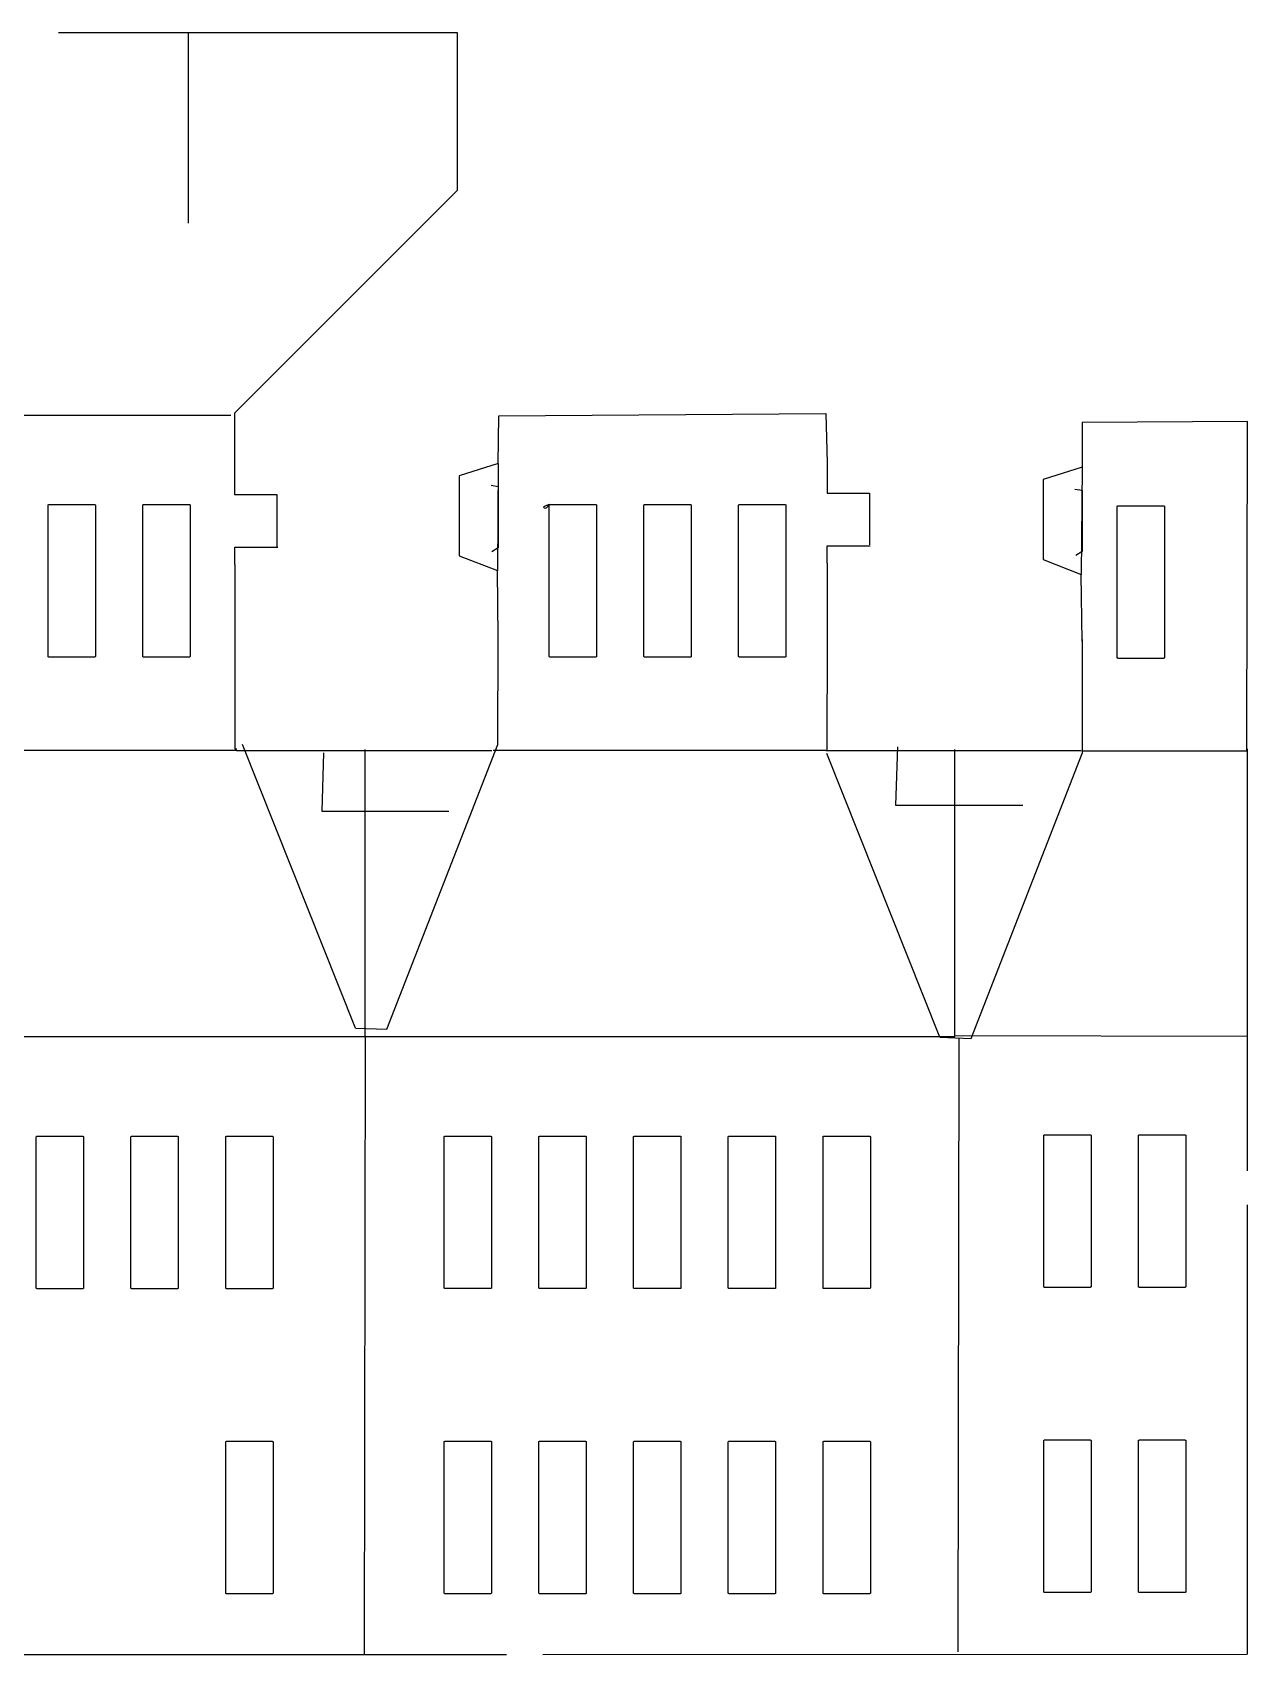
# Model space of a CAD drawing. Extents: x 11 to 257, y 14 to 184.
# Drawn here: x 131 to 257.3, y 14.2 to 182.8 of the extents above; entities that cross this region are included whole.
import ezdxf

# ---------------------------------------------------------------- set-up
doc = ezdxf.new("R2010")
doc.units = 0
doc.layers.add('columnated', color=7, linetype='CONTINUOUS')

msp = doc.modelspace()

# ---------------------------------------------------------------- linework, layer by layer
at = {"layer": 'columnated', "color": 7}
for points in [[(133.72333, 182.816183), (175.13988, 182.816183)], [(147.18657, 182.828085), (147.18657, 163.009083)], [(175.13988, 182.816183), (175.13988, 166.390939), (152.02288, 143.273934)], [(152.02288, 143.273934), (152.02288, 137.957592)], [(179.42502, 138.041196), (179.49032, 142.99064), (213.45684, 143.216787), (213.60362, 138.115488)], [(257.22922, 108.10194), (257.28622, 142.405865), (240.10975, 142.295759), (240.10875, 137.657767)], [(152.02288, 137.957592), (152.02288, 134.804902), (156.42261, 134.804902), (156.42261, 129.407002)], [(179.42502, 138.041197), (175.3605, 136.748961), (175.3605, 128.435991), (179.3243, 126.894513)], [(213.60362, 138.115489), (213.60362, 134.962799), (218.00335, 134.962799), (218.00335, 129.564899)], [(240.10875, 137.657767), (236.04423, 136.365531), (236.04423, 128.052561), (240.00803, 126.511083)], [(179.42538, 135.592853), (178.67007, 135.728129)], [(179.42538, 135.592853), (179.42538, 129.261782)], [(240.10911, 135.209423), (239.35379, 135.344699)], [(240.10911, 135.209423), (240.10911, 128.878352)], [(132.63246, 118.003784), (132.63246, 133.672157)], [(132.725875, 133.765572), (137.460591, 133.765572)], [(137.554006, 133.672157), (137.554006, 118.003784)], [(142.47557, 118.003784), (142.47557, 133.672157)], [(142.568985, 133.765572), (147.303701, 133.765572)], [(147.397116, 133.672157), (147.397116, 118.003784)], [(184.71083, 118.002899), (184.71083, 133.671272)], [(184.804245, 133.764687), (189.538961, 133.764687)], [(189.632375, 133.671272), (189.632375, 118.002899)], [(194.55392, 118.002899), (194.55392, 133.671272)], [(194.647335, 133.764687), (199.382051, 133.764687)], [(199.475466, 133.671272), (199.475466, 118.002899)], [(204.39703, 118.002899), (204.39703, 133.671272)], [(204.490445, 133.764687), (209.225161, 133.764687)], [(209.318576, 133.671272), (209.318576, 118.002899)], [(243.74274, 117.873863), (243.74274, 133.542236)], [(243.836155, 133.635651), (248.570871, 133.635651)], [(248.664286, 133.542236), (248.664286, 117.873863)], [(152.0276, 127.520539), (152.0276, 129.327866)], [(152.0276, 129.327866), (156.50047, 129.327866)], [(179.42538, 129.261781), (178.76158, 128.86479)], [(213.60834, 127.678436), (213.60834, 129.485763)], [(213.60834, 129.485763), (218.08121, 129.485763)], [(240.10911, 128.87835), (239.44531, 128.48136)], [(152.0276, 127.520539), (152.0276, 108.36838), (152.23806, 108.36838)], [(179.41876, 119.961559), (179.32426, 126.894513)], [(213.60834, 127.678436), (213.60634, 120.029771)], [(240.10249, 119.578129), (240.00799, 126.511083)], [(179.37909, 108.83633), (179.41879, 119.961558)], [(213.60587, 120.029771), (213.57737, 108.14558)], [(240.10358, 119.733151), (240.10058, 107.8852)], [(137.460591, 117.910369), (132.725875, 117.910369)], [(147.303701, 117.910369), (142.568985, 117.910369)], [(189.538961, 117.909484), (184.804245, 117.909484)], [(199.382051, 117.909484), (194.647335, 117.909484)], [(209.225161, 117.909484), (204.490445, 117.909484)], [(248.570871, 117.780448), (243.836155, 117.780448)], [(152.21576, 108.20321), (178.74598, 108.20321)], [(161.25839, 107.97332), (161.08224, 101.90049), (174.29328, 101.90049)], [(165.59132, 78.479), (165.59132, 108.31332)], [(213.47883, 108.20322), (240.00905, 108.20322)], [(220.89638, 108.59618), (220.72024, 102.52334), (233.93128, 102.52334)], [(226.85439, 78.47901), (226.85439, 108.31333)], [(257.26024, 108.36232), (257.26024, 78.47901)], [(164.58757, 79.36288), (167.8294, 79.23393)], [(225.30907, 78.41175), (228.55089, 78.2828)], [(257.26024, 78.47901), (257.26024, 64.51081)], [(131.40564, 52.363176), (131.40564, 68.031555)], [(131.499055, 68.12497), (136.233772, 68.12497)], [(136.327187, 68.031555), (136.327187, 52.363176)], [(141.24875, 52.363176), (141.24875, 68.031555)], [(141.342165, 68.12497), (146.076882, 68.12497)], [(146.170297, 68.031555), (146.170297, 52.363176)], [(151.09183, 52.363176), (151.09183, 68.031555)], [(151.185245, 68.12497), (155.919962, 68.12497)], [(156.013377, 68.031555), (156.013377, 52.363176)], [(173.79773, 52.374236), (173.79773, 68.042615)], [(173.891145, 68.13603), (178.625862, 68.13603)], [(178.719277, 68.042615), (178.719277, 52.374236)], [(183.64082, 52.374236), (183.64082, 68.042615)], [(183.734235, 68.13603), (188.468952, 68.13603)], [(188.562367, 68.042615), (188.562367, 52.374236)], [(193.48393, 52.374236), (193.48393, 68.042615)], [(193.577345, 68.13603), (198.312062, 68.13603)], [(198.405477, 68.042615), (198.405477, 52.374236)], [(203.32703, 52.374236), (203.32703, 68.042615)], [(203.420445, 68.13603), (208.155162, 68.13603)], [(208.248577, 68.042615), (208.248577, 52.374236)], [(213.17009, 52.374236), (213.17009, 68.042615)], [(213.263505, 68.13603), (217.998222, 68.13603)], [(218.091637, 68.042615), (218.091637, 52.374236)], [(236.11069, 52.503216), (236.11069, 68.171595)], [(236.204105, 68.26501), (240.938822, 68.26501)], [(241.032237, 68.171595), (241.032237, 52.503216)], [(245.95372, 52.503216), (245.95372, 68.171595)], [(246.047135, 68.26501), (250.781852, 68.26501)], [(250.875267, 68.171595), (250.875267, 52.503216)], [(257.26022, 60.97148), (257.26024, 14.28264)], [(136.233772, 52.269761), (131.499055, 52.269761)], [(146.076882, 52.269761), (141.342165, 52.269761)], [(155.919962, 52.269761), (151.185245, 52.269761)], [(178.625862, 52.280821), (173.891145, 52.280821)], [(188.468952, 52.280821), (183.734235, 52.280821)], [(198.312062, 52.280821), (193.577345, 52.280821)], [(208.155162, 52.280821), (203.420445, 52.280821)], [(217.998222, 52.280821), (213.263505, 52.280821)], [(240.938822, 52.409801), (236.204105, 52.409801)], [(250.781852, 52.409801), (246.047135, 52.409801)], [(151.09181, 20.652756), (151.09181, 36.321135)], [(151.185225, 36.41455), (155.919942, 36.41455)], [(156.013357, 36.321135), (156.013357, 20.652756)], [(173.79773, 20.663816), (173.79773, 36.332195)], [(173.891145, 36.42561), (178.625862, 36.42561)], [(178.719277, 36.332195), (178.719277, 20.663816)], [(183.64082, 20.663816), (183.64082, 36.332195)], [(183.734235, 36.42561), (188.468952, 36.42561)], [(188.562367, 36.332195), (188.562367, 20.663816)], [(193.48392, 20.663816), (193.48392, 36.332195)], [(193.577335, 36.42561), (198.312052, 36.42561)], [(198.405467, 36.332195), (198.405467, 20.663816)], [(203.32701, 20.663816), (203.32701, 36.332195)], [(203.420425, 36.42561), (208.155142, 36.42561)], [(208.248557, 36.332195), (208.248557, 20.663816)], [(213.1701, 20.663816), (213.1701, 36.332195)], [(213.263515, 36.42561), (217.998232, 36.42561)], [(218.091647, 36.332195), (218.091647, 20.663816)], [(236.1107, 20.792816), (236.1107, 36.461195)], [(236.204115, 36.55461), (240.938832, 36.55461)], [(241.032247, 36.461195), (241.032247, 20.792816)], [(245.95372, 20.792816), (245.95372, 36.461195)], [(246.047135, 36.55461), (250.781852, 36.55461)], [(250.875267, 36.461195), (250.875267, 20.792816)], [(155.919942, 20.559341), (151.185225, 20.559341)], [(178.625862, 20.570401), (173.891145, 20.570401)], [(188.468952, 20.570401), (183.734235, 20.570401)], [(198.312052, 20.570401), (193.577335, 20.570401)], [(208.155142, 20.570401), (203.420425, 20.570401)], [(217.998232, 20.570401), (213.263515, 20.570401)], [(240.938832, 20.699401), (236.204115, 20.699401)], [(250.781852, 20.699401), (246.047135, 20.699401)], [(42.966663, 14.24974), (180.26329, 14.27084)], [(184.0455, 14.27139), (257.26024, 14.28259)]]:
    msp.add_lwpolyline(points, dxfattribs=at)
at = {"layer": 'columnated', "color": 1}
for points in [[(118.12871, 143.048268), (151.61445, 143.048268)], [(179.42502, 138.041197), (179.3243, 126.894513)], [(240.10875, 137.657767), (240.00803, 126.511083)], [(152.21576, 108.20321), (117.61555, 108.20324)], [(164.58757, 79.36288), (152.83157, 108.84318)], [(167.8294, 79.23393), (179.37909, 108.83633)], [(213.47883, 108.20322), (178.87862, 108.20326)], [(225.30907, 78.41175), (213.55307, 107.89206)], [(257.29182, 108.14555), (240.13145, 108.14558)], [(228.55089, 78.2828), (240.10058, 107.8852)], [(43.065162, 78.47902), (226.85439, 78.47901)], [(165.59132, 78.479), (165.49282, 14.24971)], [(257.26024, 78.47901), (226.85441, 78.53661)], [(227.29041, 78.23121), (227.19191, 14.53325)]]:
    msp.add_lwpolyline(points, dxfattribs=at)
at = {"layer": 'columnated', "color": 7}
for points in [[(132.725875, 133.765572)], [(142.568985, 133.765572)], [(184.804245, 133.764687)], [(194.647335, 133.764687)], [(204.490445, 133.764687)], [(243.836155, 133.635651)], [(131.499055, 68.12497)], [(141.342165, 68.12497)], [(151.185245, 68.12497)], [(173.891145, 68.13603)], [(183.734235, 68.13603)], [(193.577345, 68.13603)], [(203.420445, 68.13603)], [(213.263505, 68.13603)], [(236.204105, 68.26501)], [(246.047135, 68.26501)], [(151.185225, 36.41455)], [(173.891145, 36.42561)], [(183.734235, 36.42561)], [(193.577335, 36.42561)], [(203.420425, 36.42561)], [(213.263515, 36.42561)], [(236.204115, 36.55461)], [(246.047135, 36.55461)]]:
    msp.add_lwpolyline(points, close=True, dxfattribs=at)
for points, knots in [([(132.63246, 133.672157), (132.633083, 133.680332), (132.634323, 133.696615), (132.644125, 133.719393), (132.659037, 133.738995), (132.678639, 133.753907), (132.701417, 133.763709), (132.7177, 133.764949), (132.725875, 133.765572)], [0, 0, 0, 0, 0.024454, 0.048705, 0.073158, 0.097612, 0.121863, 0.146317, 0.146317, 0.146317, 0.146317]), ([(137.460591, 133.765572), (137.468766, 133.764949), (137.485048, 133.763709), (137.507827, 133.753907), (137.527429, 133.738995), (137.542341, 133.719393), (137.552142, 133.696615), (137.553383, 133.680332), (137.554005, 133.672157)], [0, 0, 0, 0, 0.024454, 0.048705, 0.073158, 0.097612, 0.121863, 0.146317, 0.146317, 0.146317, 0.146317]), ([(142.47557, 133.672157), (142.476193, 133.680332), (142.477433, 133.696615), (142.487235, 133.719393), (142.502147, 133.738995), (142.521749, 133.753907), (142.544527, 133.763709), (142.56081, 133.764949), (142.568985, 133.765572)], [0, 0, 0, 0, 0.024454, 0.048705, 0.073158, 0.097612, 0.121863, 0.146317, 0.146317, 0.146317, 0.146317]), ([(147.303701, 133.765572), (147.311876, 133.764949), (147.328158, 133.763709), (147.350937, 133.753907), (147.370539, 133.738995), (147.385451, 133.719393), (147.395252, 133.696615), (147.396493, 133.680332), (147.397116, 133.672157)], [0, 0, 0, 0, 0.024454, 0.048705, 0.073158, 0.097612, 0.121863, 0.146317, 0.146317, 0.146317, 0.146317]), ([(184.71058, 133.764692), (184.554898, 133.545051), (184.399216, 133.325409), (183.973597, 133.491749), (184.342089, 133.628221), (184.71058, 133.764692)], [0, 0, 0, 0, 0.633699, 0.633699, 1.267397, 1.267397, 1.267397, 1.267397]), ([(184.71083, 133.671272), (184.711453, 133.679447), (184.712693, 133.69573), (184.722495, 133.718508), (184.737407, 133.73811), (184.757009, 133.753022), (184.779787, 133.762824), (184.79607, 133.764064), (184.804245, 133.764687)], [0, 0, 0, 0, 0.024454, 0.048705, 0.073158, 0.097612, 0.121863, 0.146317, 0.146317, 0.146317, 0.146317]), ([(189.538961, 133.764687), (189.547136, 133.764064), (189.563418, 133.762824), (189.586197, 133.753022), (189.605799, 133.73811), (189.620711, 133.718508), (189.630512, 133.69573), (189.631753, 133.679447), (189.632375, 133.671272)], [0, 0, 0, 0, 0.024454, 0.048705, 0.073158, 0.097612, 0.121863, 0.146317, 0.146317, 0.146317, 0.146317]), ([(194.55392, 133.671272), (194.554543, 133.679447), (194.555783, 133.69573), (194.565585, 133.718508), (194.580497, 133.73811), (194.600099, 133.753022), (194.622877, 133.762824), (194.63916, 133.764064), (194.647335, 133.764687)], [0, 0, 0, 0, 0.024454, 0.048705, 0.073158, 0.097612, 0.121863, 0.146317, 0.146317, 0.146317, 0.146317]), ([(199.382051, 133.764687), (199.390226, 133.764064), (199.406508, 133.762824), (199.429287, 133.753022), (199.448889, 133.73811), (199.463801, 133.718508), (199.473602, 133.69573), (199.474843, 133.679447), (199.475466, 133.671272)], [0, 0, 0, 0, 0.024454, 0.048705, 0.073158, 0.097612, 0.121863, 0.146317, 0.146317, 0.146317, 0.146317]), ([(204.39703, 133.671272), (204.397653, 133.679447), (204.398893, 133.69573), (204.408695, 133.718508), (204.423607, 133.73811), (204.443209, 133.753022), (204.465987, 133.762824), (204.48227, 133.764064), (204.490445, 133.764687)], [0, 0, 0, 0, 0.024454, 0.048705, 0.073158, 0.097612, 0.121863, 0.146317, 0.146317, 0.146317, 0.146317]), ([(209.225161, 133.764687), (209.233336, 133.764064), (209.249618, 133.762824), (209.272397, 133.753022), (209.291999, 133.73811), (209.306911, 133.718508), (209.316712, 133.69573), (209.317953, 133.679447), (209.318576, 133.671272)], [0, 0, 0, 0, 0.024454, 0.048705, 0.073158, 0.097612, 0.121863, 0.146317, 0.146317, 0.146317, 0.146317]), ([(243.74274, 133.542236), (243.743363, 133.550411), (243.744603, 133.566694), (243.754405, 133.589472), (243.769317, 133.609074), (243.788919, 133.623986), (243.811697, 133.633788), (243.82798, 133.635028), (243.836155, 133.635651)], [0, 0, 0, 0, 0.024454, 0.048705, 0.073158, 0.097612, 0.121863, 0.146317, 0.146317, 0.146317, 0.146317]), ([(248.570871, 133.635651), (248.579046, 133.635028), (248.595328, 133.633788), (248.618107, 133.623986), (248.637709, 133.609074), (248.652621, 133.589472), (248.662422, 133.566694), (248.663663, 133.550411), (248.664285, 133.542236)], [0, 0, 0, 0, 0.024454, 0.048705, 0.073158, 0.097612, 0.121863, 0.146317, 0.146317, 0.146317, 0.146317]), ([(132.725875, 117.910369), (132.7177, 117.910992), (132.701417, 117.912232), (132.678639, 117.922034), (132.659037, 117.936946), (132.644125, 117.956548), (132.634323, 117.979326), (132.633083, 117.995609), (132.63246, 118.003784)], [0, 0, 0, 0, 0.024454, 0.048705, 0.073158, 0.097612, 0.121863, 0.146317, 0.146317, 0.146317, 0.146317]), ([(137.554006, 118.003784), (137.553383, 117.995609), (137.552142, 117.979326), (137.542341, 117.956548), (137.527429, 117.936946), (137.507827, 117.922034), (137.485048, 117.912232), (137.468766, 117.910992), (137.460591, 117.910369)], [0, 0, 0, 0, 0.024454, 0.048705, 0.073158, 0.097612, 0.121863, 0.146317, 0.146317, 0.146317, 0.146317]), ([(142.568985, 117.910369), (142.56081, 117.910992), (142.544527, 117.912232), (142.521749, 117.922034), (142.502147, 117.936946), (142.487235, 117.956548), (142.477433, 117.979326), (142.476193, 117.995609), (142.47557, 118.003784)], [0, 0, 0, 0, 0.024454, 0.048705, 0.073158, 0.097612, 0.121863, 0.146317, 0.146317, 0.146317, 0.146317]), ([(147.397116, 118.003784), (147.396493, 117.995609), (147.395252, 117.979326), (147.385451, 117.956548), (147.370539, 117.936946), (147.350937, 117.922034), (147.328158, 117.912232), (147.311876, 117.910992), (147.303701, 117.910369)], [0, 0, 0, 0, 0.024454, 0.048705, 0.073158, 0.097612, 0.121863, 0.146317, 0.146317, 0.146317, 0.146317]), ([(184.804245, 117.909484), (184.79607, 117.910107), (184.779787, 117.911347), (184.757009, 117.921149), (184.737407, 117.936061), (184.722495, 117.955663), (184.712693, 117.978441), (184.711453, 117.994724), (184.71083, 118.002899)], [0, 0, 0, 0, 0.024454, 0.048705, 0.073158, 0.097612, 0.121863, 0.146317, 0.146317, 0.146317, 0.146317]), ([(189.632375, 118.002899), (189.631753, 117.994724), (189.630512, 117.978441), (189.620711, 117.955663), (189.605799, 117.936061), (189.586197, 117.921149), (189.563418, 117.911347), (189.547136, 117.910107), (189.538961, 117.909484)], [0, 0, 0, 0, 0.024454, 0.048705, 0.073158, 0.097612, 0.121863, 0.146317, 0.146317, 0.146317, 0.146317]), ([(194.647335, 117.909484), (194.63916, 117.910107), (194.622877, 117.911347), (194.600099, 117.921149), (194.580497, 117.936061), (194.565585, 117.955663), (194.555783, 117.978441), (194.554543, 117.994724), (194.55392, 118.002899)], [0, 0, 0, 0, 0.024454, 0.048705, 0.073158, 0.097612, 0.121863, 0.146317, 0.146317, 0.146317, 0.146317]), ([(199.475466, 118.002899), (199.474843, 117.994724), (199.473602, 117.978441), (199.463801, 117.955663), (199.448889, 117.936061), (199.429287, 117.921149), (199.406508, 117.911347), (199.390226, 117.910107), (199.382051, 117.909484)], [0, 0, 0, 0, 0.024454, 0.048705, 0.073158, 0.097612, 0.121863, 0.146317, 0.146317, 0.146317, 0.146317]), ([(204.490445, 117.909484), (204.48227, 117.910107), (204.465987, 117.911347), (204.443209, 117.921149), (204.423607, 117.936061), (204.408695, 117.955663), (204.398893, 117.978441), (204.397653, 117.994724), (204.39703, 118.002899)], [0, 0, 0, 0, 0.024454, 0.048705, 0.073158, 0.097612, 0.121863, 0.146317, 0.146317, 0.146317, 0.146317]), ([(209.318576, 118.002899), (209.317953, 117.994724), (209.316712, 117.978441), (209.306911, 117.955663), (209.291999, 117.936061), (209.272397, 117.921149), (209.249618, 117.911347), (209.233336, 117.910107), (209.225161, 117.909484)], [0, 0, 0, 0, 0.024454, 0.048705, 0.073158, 0.097612, 0.121863, 0.146317, 0.146317, 0.146317, 0.146317]), ([(243.836155, 117.780448), (243.82798, 117.781071), (243.811697, 117.782311), (243.788919, 117.792113), (243.769317, 117.807025), (243.754405, 117.826627), (243.744603, 117.849405), (243.743363, 117.865688), (243.74274, 117.873863)], [0, 0, 0, 0, 0.024454, 0.048705, 0.073158, 0.097612, 0.121863, 0.146317, 0.146317, 0.146317, 0.146317]), ([(248.664286, 117.873863), (248.663663, 117.865688), (248.662422, 117.849405), (248.652621, 117.826627), (248.637709, 117.807025), (248.618107, 117.792113), (248.595328, 117.782311), (248.579046, 117.781071), (248.570871, 117.780448)], [0, 0, 0, 0, 0.024454, 0.048705, 0.073158, 0.097612, 0.121863, 0.146317, 0.146317, 0.146317, 0.146317]), ([(131.40564, 68.031555), (131.406263, 68.03973), (131.407503, 68.056013), (131.417305, 68.078791), (131.432217, 68.098393), (131.451819, 68.113305), (131.474597, 68.123107), (131.49088, 68.124347), (131.499055, 68.12497)], [0, 0, 0, 0, 0.024454, 0.048705, 0.073158, 0.097612, 0.121863, 0.146317, 0.146317, 0.146317, 0.146317]), ([(136.233772, 68.12497), (136.241947, 68.124347), (136.25823, 68.123107), (136.281008, 68.113305), (136.30061, 68.098393), (136.315522, 68.078791), (136.325324, 68.056013), (136.326564, 68.03973), (136.327187, 68.031555)], [0, 0, 0, 0, 0.024454, 0.048705, 0.073158, 0.097612, 0.121863, 0.146317, 0.146317, 0.146317, 0.146317]), ([(141.24875, 68.031555), (141.249373, 68.03973), (141.250613, 68.056013), (141.260415, 68.078791), (141.275327, 68.098393), (141.294929, 68.113305), (141.317707, 68.123107), (141.33399, 68.124347), (141.342165, 68.12497)], [0, 0, 0, 0, 0.024454, 0.048705, 0.073158, 0.097612, 0.121863, 0.146317, 0.146317, 0.146317, 0.146317]), ([(146.076882, 68.12497), (146.085057, 68.124347), (146.10134, 68.123107), (146.124118, 68.113305), (146.14372, 68.098393), (146.158632, 68.078791), (146.168434, 68.056013), (146.169674, 68.03973), (146.170297, 68.031555)], [0, 0, 0, 0, 0.024454, 0.048705, 0.073158, 0.097612, 0.121863, 0.146317, 0.146317, 0.146317, 0.146317]), ([(151.09183, 68.031555), (151.092453, 68.03973), (151.093693, 68.056013), (151.103495, 68.078791), (151.118407, 68.098393), (151.138009, 68.113305), (151.160787, 68.123107), (151.17707, 68.124347), (151.185245, 68.12497)], [0, 0, 0, 0, 0.024454, 0.048705, 0.073158, 0.097612, 0.121863, 0.146317, 0.146317, 0.146317, 0.146317]), ([(155.919962, 68.12497), (155.928137, 68.124347), (155.94442, 68.123107), (155.967198, 68.113305), (155.9868, 68.098393), (156.001712, 68.078791), (156.011514, 68.056013), (156.012754, 68.03973), (156.013377, 68.031555)], [0, 0, 0, 0, 0.024454, 0.048705, 0.073158, 0.097612, 0.121863, 0.146317, 0.146317, 0.146317, 0.146317]), ([(173.79773, 68.042615), (173.798353, 68.05079), (173.799593, 68.067073), (173.809395, 68.089851), (173.824307, 68.109453), (173.843909, 68.124365), (173.866687, 68.134167), (173.88297, 68.135407), (173.891145, 68.13603)], [0, 0, 0, 0, 0.024454, 0.048705, 0.073158, 0.097612, 0.121863, 0.146317, 0.146317, 0.146317, 0.146317]), ([(178.625862, 68.13603), (178.634037, 68.135407), (178.65032, 68.134167), (178.673098, 68.124365), (178.6927, 68.109453), (178.707612, 68.089851), (178.717414, 68.067073), (178.718654, 68.05079), (178.719277, 68.042615)], [0, 0, 0, 0, 0.024454, 0.048705, 0.073158, 0.097612, 0.121863, 0.146317, 0.146317, 0.146317, 0.146317]), ([(183.64082, 68.042615), (183.641443, 68.05079), (183.642683, 68.067073), (183.652485, 68.089851), (183.667397, 68.109453), (183.686999, 68.124365), (183.709777, 68.134167), (183.72606, 68.135407), (183.734235, 68.13603)], [0, 0, 0, 0, 0.024454, 0.048705, 0.073158, 0.097612, 0.121863, 0.146317, 0.146317, 0.146317, 0.146317]), ([(188.468952, 68.13603), (188.477127, 68.135407), (188.49341, 68.134167), (188.516188, 68.124365), (188.53579, 68.109453), (188.550702, 68.089851), (188.560504, 68.067073), (188.561744, 68.05079), (188.562367, 68.042615)], [0, 0, 0, 0, 0.024454, 0.048705, 0.073158, 0.097612, 0.121863, 0.146317, 0.146317, 0.146317, 0.146317]), ([(193.48393, 68.042615), (193.484553, 68.05079), (193.485793, 68.067073), (193.495595, 68.089851), (193.510507, 68.109453), (193.530109, 68.124365), (193.552887, 68.134167), (193.56917, 68.135407), (193.577345, 68.13603)], [0, 0, 0, 0, 0.024454, 0.048705, 0.073158, 0.097612, 0.121863, 0.146317, 0.146317, 0.146317, 0.146317]), ([(198.312062, 68.13603), (198.320237, 68.135407), (198.33652, 68.134167), (198.359298, 68.124365), (198.3789, 68.109453), (198.393812, 68.089851), (198.403614, 68.067073), (198.404854, 68.05079), (198.405477, 68.042615)], [0, 0, 0, 0, 0.024454, 0.048705, 0.073158, 0.097612, 0.121863, 0.146317, 0.146317, 0.146317, 0.146317]), ([(203.32703, 68.042615), (203.327653, 68.05079), (203.328893, 68.067073), (203.338695, 68.089851), (203.353607, 68.109453), (203.373209, 68.124365), (203.395987, 68.134167), (203.41227, 68.135407), (203.420445, 68.13603)], [0, 0, 0, 0, 0.024454, 0.048705, 0.073158, 0.097612, 0.121863, 0.146317, 0.146317, 0.146317, 0.146317]), ([(208.155162, 68.13603), (208.163337, 68.135407), (208.17962, 68.134167), (208.202398, 68.124365), (208.222, 68.109453), (208.236912, 68.089851), (208.246714, 68.067073), (208.247954, 68.05079), (208.248577, 68.042615)], [0, 0, 0, 0, 0.024454, 0.048705, 0.073158, 0.097612, 0.121863, 0.146317, 0.146317, 0.146317, 0.146317]), ([(213.17009, 68.042615), (213.170713, 68.05079), (213.171953, 68.067073), (213.181755, 68.089851), (213.196667, 68.109453), (213.216269, 68.124365), (213.239047, 68.134167), (213.25533, 68.135407), (213.263505, 68.13603)], [0, 0, 0, 0, 0.024454, 0.048705, 0.073158, 0.097612, 0.121863, 0.146317, 0.146317, 0.146317, 0.146317]), ([(217.998222, 68.13603), (218.006397, 68.135407), (218.02268, 68.134167), (218.045458, 68.124365), (218.06506, 68.109453), (218.079972, 68.089851), (218.089774, 68.067073), (218.091014, 68.05079), (218.091637, 68.042615)], [0, 0, 0, 0, 0.024454, 0.048705, 0.073158, 0.097612, 0.121863, 0.146317, 0.146317, 0.146317, 0.146317]), ([(236.11069, 68.171595), (236.111313, 68.17977), (236.112553, 68.196053), (236.122355, 68.218831), (236.137267, 68.238433), (236.156869, 68.253345), (236.179647, 68.263147), (236.19593, 68.264387), (236.204105, 68.26501)], [0, 0, 0, 0, 0.024454, 0.048705, 0.073158, 0.097612, 0.121863, 0.146317, 0.146317, 0.146317, 0.146317]), ([(240.938822, 68.26501), (240.946997, 68.264387), (240.96328, 68.263147), (240.986058, 68.253345), (241.00566, 68.238433), (241.020572, 68.218831), (241.030374, 68.196053), (241.031614, 68.17977), (241.032237, 68.171595)], [0, 0, 0, 0, 0.024454, 0.048705, 0.073158, 0.097612, 0.121863, 0.146317, 0.146317, 0.146317, 0.146317]), ([(245.95372, 68.171595), (245.954343, 68.17977), (245.955583, 68.196053), (245.965385, 68.218831), (245.980297, 68.238433), (245.999899, 68.253345), (246.022677, 68.263147), (246.03896, 68.264387), (246.047135, 68.26501)], [0, 0, 0, 0, 0.024454, 0.048705, 0.073158, 0.097612, 0.121863, 0.146317, 0.146317, 0.146317, 0.146317]), ([(250.781852, 68.26501), (250.790027, 68.264387), (250.80631, 68.263147), (250.829088, 68.253345), (250.84869, 68.238433), (250.863602, 68.218831), (250.873404, 68.196053), (250.874644, 68.17977), (250.875267, 68.171595)], [0, 0, 0, 0, 0.024454, 0.048705, 0.073158, 0.097612, 0.121863, 0.146317, 0.146317, 0.146317, 0.146317]), ([(131.499055, 52.269761), (131.49088, 52.270384), (131.474597, 52.271624), (131.451819, 52.281426), (131.432217, 52.296338), (131.417305, 52.31594), (131.407503, 52.338718), (131.406263, 52.355001), (131.40564, 52.363176)], [0, 0, 0, 0, 0.024454, 0.048705, 0.073158, 0.097612, 0.121863, 0.146317, 0.146317, 0.146317, 0.146317]), ([(136.327187, 52.363176), (136.326564, 52.355001), (136.325324, 52.338718), (136.315522, 52.31594), (136.30061, 52.296338), (136.281008, 52.281426), (136.25823, 52.271624), (136.241947, 52.270384), (136.233772, 52.269761)], [0, 0, 0, 0, 0.024454, 0.048705, 0.073158, 0.097612, 0.121863, 0.146317, 0.146317, 0.146317, 0.146317]), ([(141.342165, 52.269761), (141.33399, 52.270384), (141.317707, 52.271624), (141.294929, 52.281426), (141.275327, 52.296338), (141.260415, 52.31594), (141.250613, 52.338718), (141.249373, 52.355001), (141.24875, 52.363176)], [0, 0, 0, 0, 0.024454, 0.048705, 0.073158, 0.097612, 0.121863, 0.146317, 0.146317, 0.146317, 0.146317]), ([(146.170297, 52.363176), (146.169674, 52.355001), (146.168434, 52.338718), (146.158632, 52.31594), (146.14372, 52.296338), (146.124118, 52.281426), (146.10134, 52.271624), (146.085057, 52.270384), (146.076882, 52.269761)], [0, 0, 0, 0, 0.024454, 0.048705, 0.073158, 0.097612, 0.121863, 0.146317, 0.146317, 0.146317, 0.146317]), ([(151.185245, 52.269761), (151.17707, 52.270384), (151.160787, 52.271624), (151.138009, 52.281426), (151.118407, 52.296338), (151.103495, 52.31594), (151.093693, 52.338718), (151.092453, 52.355001), (151.09183, 52.363176)], [0, 0, 0, 0, 0.024454, 0.048705, 0.073158, 0.097612, 0.121863, 0.146317, 0.146317, 0.146317, 0.146317]), ([(156.013377, 52.363176), (156.012754, 52.355001), (156.011514, 52.338718), (156.001712, 52.31594), (155.9868, 52.296338), (155.967198, 52.281426), (155.94442, 52.271624), (155.928137, 52.270384), (155.919962, 52.269761)], [0, 0, 0, 0, 0.024454, 0.048705, 0.073158, 0.097612, 0.121863, 0.146317, 0.146317, 0.146317, 0.146317]), ([(173.891145, 52.280821), (173.88297, 52.281444), (173.866687, 52.282684), (173.843909, 52.292486), (173.824307, 52.307398), (173.809395, 52.327), (173.799593, 52.349778), (173.798353, 52.366061), (173.79773, 52.374236)], [0, 0, 0, 0, 0.024454, 0.048705, 0.073158, 0.097612, 0.121863, 0.146317, 0.146317, 0.146317, 0.146317]), ([(178.719277, 52.374236), (178.718654, 52.366061), (178.717414, 52.349778), (178.707612, 52.327), (178.6927, 52.307398), (178.673098, 52.292486), (178.65032, 52.282684), (178.634037, 52.281444), (178.625862, 52.280821)], [0, 0, 0, 0, 0.024454, 0.048705, 0.073158, 0.097612, 0.121863, 0.146317, 0.146317, 0.146317, 0.146317]), ([(183.734235, 52.280821), (183.72606, 52.281444), (183.709777, 52.282684), (183.686999, 52.292486), (183.667397, 52.307398), (183.652485, 52.327), (183.642683, 52.349778), (183.641443, 52.366061), (183.64082, 52.374236)], [0, 0, 0, 0, 0.024454, 0.048705, 0.073158, 0.097612, 0.121863, 0.146317, 0.146317, 0.146317, 0.146317]), ([(188.562367, 52.374236), (188.561744, 52.366061), (188.560504, 52.349778), (188.550702, 52.327), (188.53579, 52.307398), (188.516188, 52.292486), (188.49341, 52.282684), (188.477127, 52.281444), (188.468952, 52.280821)], [0, 0, 0, 0, 0.024454, 0.048705, 0.073158, 0.097612, 0.121863, 0.146317, 0.146317, 0.146317, 0.146317]), ([(193.577345, 52.280821), (193.56917, 52.281444), (193.552887, 52.282684), (193.530109, 52.292486), (193.510507, 52.307398), (193.495595, 52.327), (193.485793, 52.349778), (193.484553, 52.366061), (193.48393, 52.374236)], [0, 0, 0, 0, 0.024454, 0.048705, 0.073158, 0.097612, 0.121863, 0.146317, 0.146317, 0.146317, 0.146317]), ([(198.405477, 52.374236), (198.404854, 52.366061), (198.403614, 52.349778), (198.393812, 52.327), (198.3789, 52.307398), (198.359298, 52.292486), (198.33652, 52.282684), (198.320237, 52.281444), (198.312062, 52.280821)], [0, 0, 0, 0, 0.024454, 0.048705, 0.073158, 0.097612, 0.121863, 0.146317, 0.146317, 0.146317, 0.146317]), ([(203.420445, 52.280821), (203.41227, 52.281444), (203.395987, 52.282684), (203.373209, 52.292486), (203.353607, 52.307398), (203.338695, 52.327), (203.328893, 52.349778), (203.327653, 52.366061), (203.32703, 52.374236)], [0, 0, 0, 0, 0.024454, 0.048705, 0.073158, 0.097612, 0.121863, 0.146317, 0.146317, 0.146317, 0.146317]), ([(208.248577, 52.374236), (208.247954, 52.366061), (208.246714, 52.349778), (208.236912, 52.327), (208.222, 52.307398), (208.202398, 52.292486), (208.17962, 52.282684), (208.163337, 52.281444), (208.155162, 52.280821)], [0, 0, 0, 0, 0.024454, 0.048705, 0.073158, 0.097612, 0.121863, 0.146317, 0.146317, 0.146317, 0.146317]), ([(213.263505, 52.280821), (213.25533, 52.281444), (213.239047, 52.282684), (213.216269, 52.292486), (213.196667, 52.307398), (213.181755, 52.327), (213.171953, 52.349778), (213.170713, 52.366061), (213.17009, 52.374236)], [0, 0, 0, 0, 0.024454, 0.048705, 0.073158, 0.097612, 0.121863, 0.146317, 0.146317, 0.146317, 0.146317]), ([(218.091637, 52.374236), (218.091014, 52.366061), (218.089774, 52.349778), (218.079972, 52.327), (218.06506, 52.307398), (218.045458, 52.292486), (218.02268, 52.282684), (218.006397, 52.281444), (217.998222, 52.280821)], [0, 0, 0, 0, 0.024454, 0.048705, 0.073158, 0.097612, 0.121863, 0.146317, 0.146317, 0.146317, 0.146317]), ([(236.204105, 52.409801), (236.19593, 52.410424), (236.179647, 52.411664), (236.156869, 52.421466), (236.137267, 52.436378), (236.122355, 52.45598), (236.112553, 52.478758), (236.111313, 52.495041), (236.11069, 52.503216)], [0, 0, 0, 0, 0.024454, 0.048705, 0.073158, 0.097612, 0.121863, 0.146317, 0.146317, 0.146317, 0.146317]), ([(241.032237, 52.503216), (241.031614, 52.495041), (241.030374, 52.478758), (241.020572, 52.45598), (241.00566, 52.436378), (240.986058, 52.421466), (240.96328, 52.411664), (240.946997, 52.410424), (240.938822, 52.409801)], [0, 0, 0, 0, 0.024454, 0.048705, 0.073158, 0.097612, 0.121863, 0.146317, 0.146317, 0.146317, 0.146317]), ([(246.047135, 52.409801), (246.03896, 52.410424), (246.022677, 52.411664), (245.999899, 52.421466), (245.980297, 52.436378), (245.965385, 52.45598), (245.955583, 52.478758), (245.954343, 52.495041), (245.95372, 52.503216)], [0, 0, 0, 0, 0.024454, 0.048705, 0.073158, 0.097612, 0.121863, 0.146317, 0.146317, 0.146317, 0.146317]), ([(250.875267, 52.503216), (250.874644, 52.495041), (250.873404, 52.478758), (250.863602, 52.45598), (250.84869, 52.436378), (250.829088, 52.421466), (250.80631, 52.411664), (250.790027, 52.410424), (250.781852, 52.409801)], [0, 0, 0, 0, 0.024454, 0.048705, 0.073158, 0.097612, 0.121863, 0.146317, 0.146317, 0.146317, 0.146317]), ([(151.09181, 36.321135), (151.092433, 36.32931), (151.093673, 36.345593), (151.103475, 36.368371), (151.118387, 36.387973), (151.137989, 36.402885), (151.160767, 36.412687), (151.17705, 36.413927), (151.185225, 36.41455)], [0, 0, 0, 0, 0.024454, 0.048705, 0.073158, 0.097612, 0.121863, 0.146317, 0.146317, 0.146317, 0.146317]), ([(155.919942, 36.41455), (155.928117, 36.413927), (155.9444, 36.412687), (155.967178, 36.402885), (155.98678, 36.387973), (156.001692, 36.368371), (156.011494, 36.345593), (156.012734, 36.32931), (156.013357, 36.321135)], [0, 0, 0, 0, 0.024454, 0.048705, 0.073158, 0.097612, 0.121863, 0.146317, 0.146317, 0.146317, 0.146317]), ([(173.79773, 36.332195), (173.798353, 36.34037), (173.799593, 36.356653), (173.809395, 36.379431), (173.824307, 36.399033), (173.843909, 36.413945), (173.866687, 36.423747), (173.88297, 36.424987), (173.891145, 36.42561)], [0, 0, 0, 0, 0.024454, 0.048705, 0.073158, 0.097612, 0.121863, 0.146317, 0.146317, 0.146317, 0.146317]), ([(178.625862, 36.42561), (178.634037, 36.424987), (178.65032, 36.423747), (178.673098, 36.413945), (178.6927, 36.399033), (178.707612, 36.379431), (178.717414, 36.356653), (178.718654, 36.34037), (178.719277, 36.332195)], [0, 0, 0, 0, 0.024454, 0.048705, 0.073158, 0.097612, 0.121863, 0.146317, 0.146317, 0.146317, 0.146317]), ([(183.64082, 36.332195), (183.641443, 36.34037), (183.642683, 36.356653), (183.652485, 36.379431), (183.667397, 36.399033), (183.686999, 36.413945), (183.709777, 36.423747), (183.72606, 36.424987), (183.734235, 36.42561)], [0, 0, 0, 0, 0.024454, 0.048705, 0.073158, 0.097612, 0.121863, 0.146317, 0.146317, 0.146317, 0.146317]), ([(188.468952, 36.42561), (188.477127, 36.424987), (188.49341, 36.423747), (188.516188, 36.413945), (188.53579, 36.399033), (188.550702, 36.379431), (188.560504, 36.356653), (188.561744, 36.34037), (188.562367, 36.332195)], [0, 0, 0, 0, 0.024454, 0.048705, 0.073158, 0.097612, 0.121863, 0.146317, 0.146317, 0.146317, 0.146317]), ([(193.48392, 36.332195), (193.484543, 36.34037), (193.485783, 36.356653), (193.495585, 36.379431), (193.510497, 36.399033), (193.530099, 36.413945), (193.552877, 36.423747), (193.56916, 36.424987), (193.577335, 36.42561)], [0, 0, 0, 0, 0.024454, 0.048705, 0.073158, 0.097612, 0.121863, 0.146317, 0.146317, 0.146317, 0.146317]), ([(198.312052, 36.42561), (198.320227, 36.424987), (198.33651, 36.423747), (198.359288, 36.413945), (198.37889, 36.399033), (198.393802, 36.379431), (198.403604, 36.356653), (198.404844, 36.34037), (198.405467, 36.332195)], [0, 0, 0, 0, 0.024454, 0.048705, 0.073158, 0.097612, 0.121863, 0.146317, 0.146317, 0.146317, 0.146317]), ([(203.32701, 36.332195), (203.327633, 36.34037), (203.328873, 36.356653), (203.338675, 36.379431), (203.353587, 36.399033), (203.373189, 36.413945), (203.395967, 36.423747), (203.41225, 36.424987), (203.420425, 36.42561)], [0, 0, 0, 0, 0.024454, 0.048705, 0.073158, 0.097612, 0.121863, 0.146317, 0.146317, 0.146317, 0.146317]), ([(208.155142, 36.42561), (208.163317, 36.424987), (208.1796, 36.423747), (208.202378, 36.413945), (208.22198, 36.399033), (208.236892, 36.379431), (208.246694, 36.356653), (208.247934, 36.34037), (208.248557, 36.332195)], [0, 0, 0, 0, 0.024454, 0.048705, 0.073158, 0.097612, 0.121863, 0.146317, 0.146317, 0.146317, 0.146317]), ([(213.1701, 36.332195), (213.170723, 36.34037), (213.171963, 36.356653), (213.181765, 36.379431), (213.196677, 36.399033), (213.216279, 36.413945), (213.239057, 36.423747), (213.25534, 36.424987), (213.263515, 36.42561)], [0, 0, 0, 0, 0.024454, 0.048705, 0.073158, 0.097612, 0.121863, 0.146317, 0.146317, 0.146317, 0.146317]), ([(217.998232, 36.42561), (218.006407, 36.424987), (218.02269, 36.423747), (218.045468, 36.413945), (218.06507, 36.399033), (218.079982, 36.379431), (218.089784, 36.356653), (218.091024, 36.34037), (218.091647, 36.332195)], [0, 0, 0, 0, 0.024454, 0.048705, 0.073158, 0.097612, 0.121863, 0.146317, 0.146317, 0.146317, 0.146317]), ([(236.1107, 36.461195), (236.111323, 36.46937), (236.112563, 36.485653), (236.122365, 36.508431), (236.137277, 36.528033), (236.156879, 36.542945), (236.179657, 36.552747), (236.19594, 36.553987), (236.204115, 36.55461)], [0, 0, 0, 0, 0.024454, 0.048705, 0.073158, 0.097612, 0.121863, 0.146317, 0.146317, 0.146317, 0.146317]), ([(240.938832, 36.55461), (240.947007, 36.553987), (240.96329, 36.552747), (240.986068, 36.542945), (241.00567, 36.528033), (241.020582, 36.508431), (241.030384, 36.485653), (241.031624, 36.46937), (241.032247, 36.461195)], [0, 0, 0, 0, 0.024454, 0.048705, 0.073158, 0.097612, 0.121863, 0.146317, 0.146317, 0.146317, 0.146317]), ([(245.95372, 36.461195), (245.954343, 36.46937), (245.955583, 36.485653), (245.965385, 36.508431), (245.980297, 36.528033), (245.999899, 36.542945), (246.022677, 36.552747), (246.03896, 36.553987), (246.047135, 36.55461)], [0, 0, 0, 0, 0.024454, 0.048705, 0.073158, 0.097612, 0.121863, 0.146317, 0.146317, 0.146317, 0.146317]), ([(250.781852, 36.55461), (250.790027, 36.553987), (250.80631, 36.552747), (250.829088, 36.542945), (250.84869, 36.528033), (250.863602, 36.508431), (250.873404, 36.485653), (250.874644, 36.46937), (250.875267, 36.461195)], [0, 0, 0, 0, 0.024454, 0.048705, 0.073158, 0.097612, 0.121863, 0.146317, 0.146317, 0.146317, 0.146317]), ([(151.185225, 20.559341), (151.17705, 20.559964), (151.160767, 20.561204), (151.137989, 20.571006), (151.118387, 20.585918), (151.103475, 20.60552), (151.093673, 20.628298), (151.092433, 20.644581), (151.09181, 20.652756)], [0, 0, 0, 0, 0.024454, 0.048705, 0.073158, 0.097612, 0.121863, 0.146317, 0.146317, 0.146317, 0.146317]), ([(156.013357, 20.652756), (156.012734, 20.644581), (156.011494, 20.628298), (156.001692, 20.60552), (155.98678, 20.585918), (155.967178, 20.571006), (155.9444, 20.561204), (155.928117, 20.559964), (155.919942, 20.559341)], [0, 0, 0, 0, 0.024454, 0.048705, 0.073158, 0.097612, 0.121863, 0.146317, 0.146317, 0.146317, 0.146317]), ([(173.891145, 20.570401), (173.88297, 20.571024), (173.866687, 20.572264), (173.843909, 20.582066), (173.824307, 20.596978), (173.809395, 20.61658), (173.799593, 20.639358), (173.798353, 20.655641), (173.79773, 20.663816)], [0, 0, 0, 0, 0.024454, 0.048705, 0.073158, 0.097612, 0.121863, 0.146317, 0.146317, 0.146317, 0.146317]), ([(178.719277, 20.663816), (178.718654, 20.655641), (178.717414, 20.639358), (178.707612, 20.61658), (178.6927, 20.596978), (178.673098, 20.582066), (178.65032, 20.572264), (178.634037, 20.571024), (178.625862, 20.570401)], [0, 0, 0, 0, 0.024454, 0.048705, 0.073158, 0.097612, 0.121863, 0.146317, 0.146317, 0.146317, 0.146317]), ([(183.734235, 20.570401), (183.72606, 20.571024), (183.709777, 20.572264), (183.686999, 20.582066), (183.667397, 20.596978), (183.652485, 20.61658), (183.642683, 20.639358), (183.641443, 20.655641), (183.64082, 20.663816)], [0, 0, 0, 0, 0.024454, 0.048705, 0.073158, 0.097612, 0.121863, 0.146317, 0.146317, 0.146317, 0.146317]), ([(188.562367, 20.663816), (188.561744, 20.655641), (188.560504, 20.639358), (188.550702, 20.61658), (188.53579, 20.596978), (188.516188, 20.582066), (188.49341, 20.572264), (188.477127, 20.571024), (188.468952, 20.570401)], [0, 0, 0, 0, 0.024454, 0.048705, 0.073158, 0.097612, 0.121863, 0.146317, 0.146317, 0.146317, 0.146317]), ([(193.577335, 20.570401), (193.56916, 20.571024), (193.552877, 20.572264), (193.530099, 20.582066), (193.510497, 20.596978), (193.495585, 20.61658), (193.485783, 20.639358), (193.484543, 20.655641), (193.48392, 20.663816)], [0, 0, 0, 0, 0.024454, 0.048705, 0.073158, 0.097612, 0.121863, 0.146317, 0.146317, 0.146317, 0.146317]), ([(198.405467, 20.663816), (198.404844, 20.655641), (198.403604, 20.639358), (198.393802, 20.61658), (198.37889, 20.596978), (198.359288, 20.582066), (198.33651, 20.572264), (198.320227, 20.571024), (198.312052, 20.570401)], [0, 0, 0, 0, 0.024454, 0.048705, 0.073158, 0.097612, 0.121863, 0.146317, 0.146317, 0.146317, 0.146317]), ([(203.420425, 20.570401), (203.41225, 20.571024), (203.395967, 20.572264), (203.373189, 20.582066), (203.353587, 20.596978), (203.338675, 20.61658), (203.328873, 20.639358), (203.327633, 20.655641), (203.32701, 20.663816)], [0, 0, 0, 0, 0.024454, 0.048705, 0.073158, 0.097612, 0.121863, 0.146317, 0.146317, 0.146317, 0.146317]), ([(208.248557, 20.663816), (208.247934, 20.655641), (208.246694, 20.639358), (208.236892, 20.61658), (208.22198, 20.596978), (208.202378, 20.582066), (208.1796, 20.572264), (208.163317, 20.571024), (208.155142, 20.570401)], [0, 0, 0, 0, 0.024454, 0.048705, 0.073158, 0.097612, 0.121863, 0.146317, 0.146317, 0.146317, 0.146317]), ([(213.263515, 20.570401), (213.25534, 20.571024), (213.239057, 20.572264), (213.216279, 20.582066), (213.196677, 20.596978), (213.181765, 20.61658), (213.171963, 20.639358), (213.170723, 20.655641), (213.1701, 20.663816)], [0, 0, 0, 0, 0.024454, 0.048705, 0.073158, 0.097612, 0.121863, 0.146317, 0.146317, 0.146317, 0.146317]), ([(218.091647, 20.663816), (218.091024, 20.655641), (218.089784, 20.639358), (218.079982, 20.61658), (218.06507, 20.596978), (218.045468, 20.582066), (218.02269, 20.572264), (218.006407, 20.571024), (217.998232, 20.570401)], [0, 0, 0, 0, 0.024454, 0.048705, 0.073158, 0.097612, 0.121863, 0.146317, 0.146317, 0.146317, 0.146317]), ([(236.204115, 20.699401), (236.19594, 20.700024), (236.179657, 20.701264), (236.156879, 20.711066), (236.137277, 20.725978), (236.122365, 20.74558), (236.112563, 20.768358), (236.111323, 20.784641), (236.1107, 20.792816)], [0, 0, 0, 0, 0.024454, 0.048705, 0.073158, 0.097612, 0.121863, 0.146317, 0.146317, 0.146317, 0.146317]), ([(241.032247, 20.792816), (241.031624, 20.784641), (241.030384, 20.768358), (241.020582, 20.74558), (241.00567, 20.725978), (240.986068, 20.711066), (240.96329, 20.701264), (240.947007, 20.700024), (240.938832, 20.699401)], [0, 0, 0, 0, 0.024454, 0.048705, 0.073158, 0.097612, 0.121863, 0.146317, 0.146317, 0.146317, 0.146317]), ([(246.047135, 20.699401), (246.03896, 20.700024), (246.022677, 20.701264), (245.999899, 20.711066), (245.980297, 20.725978), (245.965385, 20.74558), (245.955583, 20.768358), (245.954343, 20.784641), (245.95372, 20.792816)], [0, 0, 0, 0, 0.024454, 0.048705, 0.073158, 0.097612, 0.121863, 0.146317, 0.146317, 0.146317, 0.146317]), ([(250.875267, 20.792816), (250.874644, 20.784641), (250.873404, 20.768358), (250.863602, 20.74558), (250.84869, 20.725978), (250.829088, 20.711066), (250.80631, 20.701264), (250.790027, 20.700024), (250.781852, 20.699401)], [0, 0, 0, 0, 0.024454, 0.048705, 0.073158, 0.097612, 0.121863, 0.146317, 0.146317, 0.146317, 0.146317])]:
    msp.add_open_spline(points, degree=3, knots=knots, dxfattribs=at)

doc.saveas('drawing.dxf')
